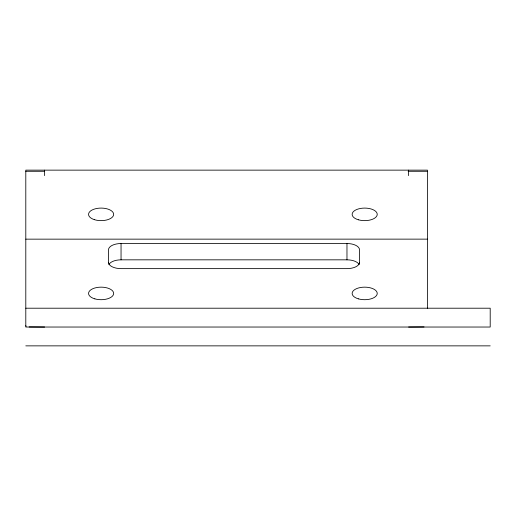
<?xml version="1.0" encoding="UTF-8"?>
<svg xmlns="http://www.w3.org/2000/svg" width="516" height="516" viewBox="0 0 516 516"><rect width="100%" height="100%" fill="white"/><g stroke="black" fill="none" stroke-linecap="round" stroke-linejoin="round"><path stroke-width="0.77" d="M424.055 326.931L408.614 327.034M44.628 327.034L29.186 326.931M25.8 171.286L44.312 171.286M408.124 171.286L427.442 171.286M25.8 239.153L427.442 239.134M108.495 263.05L108.495 249.802A12.552 6.276 0 0 1 121.047 243.526L346.971 243.526A12.552 6.276 0 0 1 359.523 249.802L359.523 263.779M108.876 264.579A12.552 6.276 0 0 1 121.047 259.832L346.971 259.832A12.552 6.276 0 0 1 359.149 264.579M25.8 308.207L490.2 308.207L490.2 327.034L25.8 327.034L25.8 170.138L427.442 170.138L427.442 308.581M25.8 345.862L490.2 345.862M26.103 326.293L25.8 325.686M408.614 170.138L408.614 175.621M346.971 243.526L346.971 259.832M121.047 243.526L121.047 259.832M44.628 170.138L44.628 175.621M108.502 262.354A12.552 6.276 0 0 0 121.047 268.63L346.971 268.63A12.552 6.276 0 0 0 359.523 262.354M358.414 219.797A12.552 6.276 0 0 0 377.235 214.359A12.552 6.276 0 0 0 358.414 208.928A12.552 6.276 0 0 0 358.414 219.797M358.414 298.861A12.552 6.276 0 0 0 377.235 293.43A12.552 6.276 0 0 0 358.414 287.993A12.552 6.276 0 0 0 358.414 298.861M94.834 298.861A12.552 6.276 0 0 0 113.662 293.43A12.552 6.276 0 0 0 94.834 287.993A12.552 6.276 0 0 0 94.834 298.861M94.299 219.635A12.552 6.276 0 0 0 113.643 214.675A12.552 6.276 0 0 0 95.376 208.78A12.552 6.276 0 0 0 94.299 219.635"/></g></svg>
